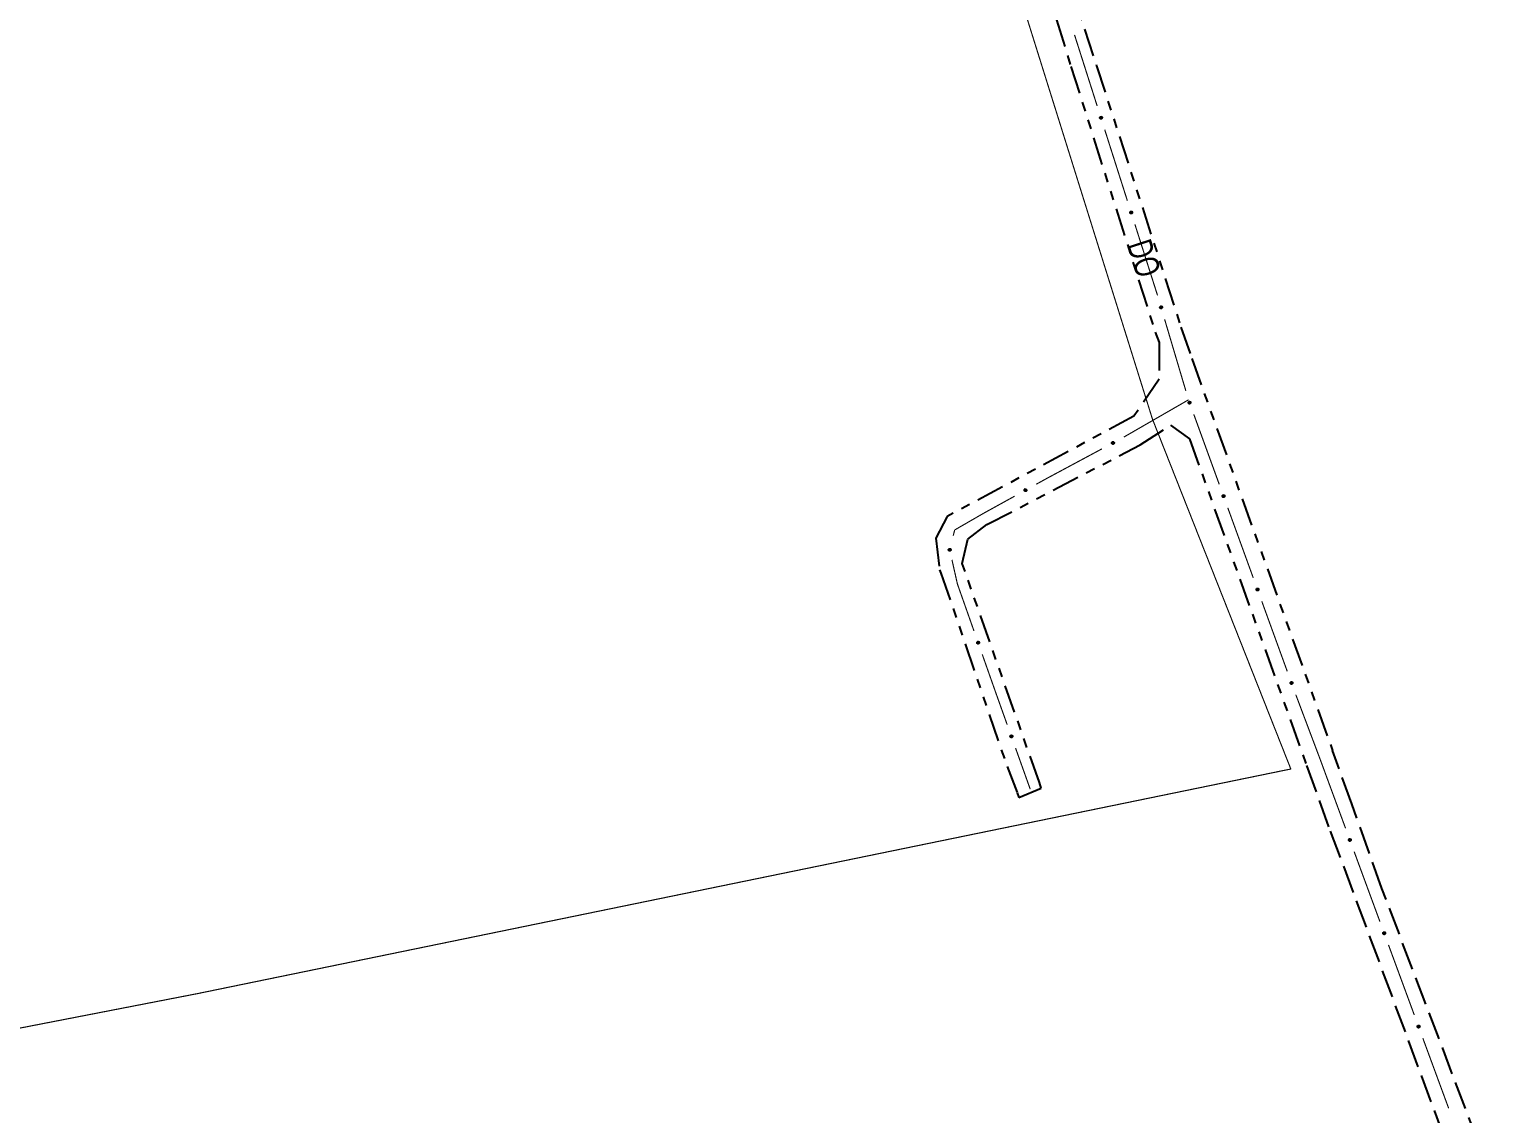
# Model space of a CAD drawing. Extents: x 212200 to 214553, y 4880545 to 4882659.
# Drawn here: x 213496.6 to 213731.6, y 4881755.7 to 4881930.2 of the extents above; entities that cross this region are included whole.
import ezdxf

# ---------------------------------------------------------------- set-up
doc = ezdxf.new("R2010")
doc.units = 0
doc.header["$LTSCALE"] = 1.5
doc.header["$MEASUREMENT"] = 0
doc.linetypes.add('TRACO_11', pattern=[8, 3, -1, 3, -1])
doc.linetypes.add('TRACO_25', pattern=[8, 3, -1, 1, -1, 1, -1])
for name, color, linetype in [('RU-QUADRA', 210, 'CONTINUOUS'), ('SV-EIXO-RUA-N-PAV', 6, 'CONTINUOUS'), ('SV-EIXO-RUA-PAV', 20, 'CONTINUOUS'), ('SV-RUA-NAO-PAV', 7, 'CONTINUOUS'), ('SV-RUA-PAVIM', 7, 'CONTINUOUS'), ('SV-TXT-RUA-N-PAV', 7, 'CONTINUOUS')]:
    doc.layers.add(name, color=color, linetype=linetype)
doc.styles.add('ARIAL', font='ARIAL.SHX')

msp = doc.modelspace()

# ---------------------------------------------------------------- linework, layer by layer
at = {"layer": 'RU-QUADRA', "linetype": 'Continuous', "const_width": 0.18, "flags": 128}
msp.add_lwpolyline([(213589.483479, 4882129.917046), (213611.222499, 4882076.068097), (213645.127392, 4881970.364606), (213677.320817, 4881867.484334), (213699.574662, 4881811.211047), (213523.77, 4881775.09), (213487.36, 4881768.02), (213476.5, 4881765.91), (213448.68, 4881760.51), (213438.9, 4881758.61), (213426.44, 4881757.34), (213420.13, 4881796.67), (213418.11, 4881834.36), (213405.88, 4881899.45), (213398.99, 4881925.25), (213398.44, 4881927.31), (213392.77, 4881966.88), (213383.49, 4882024.07), (213380.17, 4882042.2), (213377.26, 4882058.16), (213375.61, 4882067.16), (213369.86, 4882089.67), (213429.802243, 4882111.445881)], dxfattribs=at)
at = {"layer": 'SV-EIXO-RUA-N-PAV', "const_width": 0.18}
for points in [[(213664.77693, 4881929.321701), (213668.420173, 4881917.888119)], [(213669.634587, 4881914.076926), (213673.27783, 4881902.643344)], [(213674.492244, 4881898.832151), (213677.831883, 4881888.351368)], [(213677.831883, 4881888.351368), (213678.057945, 4881887.641919)], [(213678.057945, 4881887.641919), (213678.130633, 4881887.397076)], [(213679.269026, 4881883.562488), (213682.684205, 4881872.058726)], [(213683.115437, 4881870.606157), (213672.718277, 4881864.614573)], [(213683.96459, 4881868.270985), (213688.065507, 4881856.993464)], [(213669.194365, 4881862.722027), (213661.262755, 4881858.468844)], [(213661.262755, 4881858.468844), (213660.401086, 4881858.00679)], [(213660.401086, 4881858.00679), (213658.630436, 4881857.02988)], [(213655.128126, 4881855.09757), (213650.750237, 4881852.682184)], [(213650.108646, 4881852.328203), (213645.546242, 4881849.696046)], [(213650.750237, 4881852.682184), (213650.108646, 4881852.328203)], [(213689.432479, 4881853.23429), (213693.533396, 4881841.956769)], [(213645.494794, 4881849.666365), (213645.266664, 4881848.753844)], [(213645.546242, 4881849.696046), (213645.494794, 4881849.666365)], [(213645.059253, 4881844.864542), (213645.720036, 4881841.938219)], [(213645.720036, 4881841.938219), (213645.938434, 4881840.971028)], [(213645.938434, 4881840.971028), (213648.603809, 4881833.41913)], [(213694.900368, 4881838.197595), (213699.001285, 4881826.920074)], [(213649.93509, 4881829.647168), (213652.264831, 4881823.046236)], [(213700.375283, 4881823.163502), (213703.903321, 4881813.806529)], [(213652.264831, 4881823.046236), (213652.326845, 4881822.87053)], [(213652.326845, 4881822.87053), (213653.945858, 4881818.337294)], [(213655.291203, 4881814.570326), (213657.645558, 4881807.978133)], [(213703.903321, 4881813.806529), (213704.232684, 4881812.933001)], [(213657.645558, 4881807.978133), (213657.650521, 4881807.964237)]]:
    msp.add_lwpolyline(points, dxfattribs=at)
at = {"layer": 'SV-EIXO-RUA-N-PAV'}
for points in [[(213669.088642, 4881916.152842), (213669.132407, 4881916.131008), (213669.165556, 4881916.103294), (213669.18655, 4881916.072222), (213669.197943, 4881916.039926), (213669.205877, 4881916.005574), (213669.206235, 4881915.969174), (213669.197684, 4881915.928687), (213669.17609, 4881915.884631), (213669.145467, 4881915.85254), (213669.116105, 4881915.830327), (213669.083114, 4881915.816508), (213669.049613, 4881915.809359), (213669.011791, 4881915.810238), (213668.970845, 4881915.819305), (213668.927071, 4881915.84209), (213668.894759, 4881915.869483), (213668.875241, 4881915.900072), (213668.861559, 4881915.933327), (213668.853879, 4881915.968496), (213668.853734, 4881916.004228), (213668.862937, 4881916.045437), (213668.885999, 4881916.088344), (213668.912952, 4881916.120883), (213668.943258, 4881916.140826), (213668.976302, 4881916.153559), (213669.010661, 4881916.161936), (213669.047235, 4881916.163819), (213669.088642, 4881916.152842)], [(213673.946299, 4881900.908067), (213673.990064, 4881900.886233), (213674.023213, 4881900.858519), (213674.044207, 4881900.827447), (213674.0556, 4881900.795151), (213674.063534, 4881900.760798), (213674.063892, 4881900.724399), (213674.055341, 4881900.683912), (213674.033747, 4881900.639856), (213674.003125, 4881900.607764), (213673.973763, 4881900.585552), (213673.940771, 4881900.571733), (213673.90727, 4881900.564584), (213673.869448, 4881900.565463), (213673.828502, 4881900.57453), (213673.784728, 4881900.597315), (213673.752417, 4881900.624708), (213673.732899, 4881900.655296), (213673.719216, 4881900.688552), (213673.711536, 4881900.723721), (213673.711391, 4881900.759453), (213673.720594, 4881900.800662), (213673.743656, 4881900.843569), (213673.770609, 4881900.876108), (213673.800915, 4881900.896051), (213673.833959, 4881900.908784), (213673.868318, 4881900.917161), (213673.904892, 4881900.919044), (213673.946299, 4881900.908067)], [(213678.764466, 4881885.648849), (213678.807788, 4881885.62615), (213678.840379, 4881885.597782), (213678.860752, 4881885.566298), (213678.8715, 4881885.533783), (213678.87875, 4881885.499279), (213678.878384, 4881885.46288), (213678.869029, 4881885.42257), (213678.846564, 4881885.378953), (213678.815309, 4881885.347476), (213678.785511, 4881885.325852), (213678.752251, 4881885.312692), (213678.718615, 4881885.306211), (213678.680818, 4881885.307841), (213678.640061, 4881885.317721), (213678.596748, 4881885.341372), (213678.564988, 4881885.369402), (213678.546082, 4881885.400372), (213678.533063, 4881885.433893), (213678.526084, 4881885.469208), (213678.52665, 4881885.504936), (213678.53667, 4881885.545954), (213678.560581, 4881885.588394), (213678.588176, 4881885.62039), (213678.618872, 4881885.639726), (213678.652163, 4881885.6518), (213678.686681, 4881885.659492), (213678.723286, 4881885.660647), (213678.764466, 4881885.648849)], [(213683.335455, 4881870.323221), (213683.380064, 4881870.303168), (213683.414302, 4881870.276812), (213683.436532, 4881870.246611), (213683.449216, 4881870.2148), (213683.458528, 4881870.180795), (213683.460352, 4881870.14444), (213683.453439, 4881870.103641), (213683.433637, 4881870.058751), (213683.404333, 4881870.025452), (213683.375889, 4881870.002074), (213683.343481, 4881869.986937), (213683.310295, 4881869.978445), (213683.272469, 4881869.977799), (213683.231191, 4881869.985209), (213683.186535, 4881870.006212), (213683.153146, 4881870.032281), (213683.132411, 4881870.062058), (213683.1174, 4881870.094736), (213683.10831, 4881870.129566), (213683.106725, 4881870.165264), (213683.11426, 4881870.20681), (213683.135575, 4881870.250612), (213683.161195, 4881870.28421), (213683.190673, 4881870.305357), (213683.223177, 4881870.319411), (213683.25717, 4881870.329165), (213683.29364, 4881870.332521), (213683.335455, 4881870.323221)], [(213671.13559, 4881863.638065), (213671.12212, 4881863.591048), (213671.100929, 4881863.553394), (213671.074216, 4881863.527075), (213671.044545, 4881863.509974), (213671.01222, 4881863.495897), (213670.976499, 4881863.488894), (213670.935131, 4881863.489905), (213670.887872, 4881863.503086), (213670.850725, 4881863.527329), (213670.823521, 4881863.552139), (213670.803908, 4881863.58205), (213670.790759, 4881863.613681), (213670.784712, 4881863.651027), (213670.786145, 4881863.69294), (213670.800549, 4881863.74014), (213670.821578, 4881863.776913), (213670.848085, 4881863.801691), (213670.878281, 4881863.821219), (213670.911454, 4881863.835195), (213670.946559, 4881863.841867), (213670.988756, 4881863.840348), (213671.035154, 4881863.825513), (213671.07207, 4881863.804959), (213671.097214, 4881863.778807), (213671.11577, 4881863.748646), (213671.130283, 4881863.716396), (213671.138817, 4881863.680781), (213671.13559, 4881863.638065)], [(213657.058262, 4881856.03675), (213657.045355, 4881855.989575), (213657.024615, 4881855.95167), (213656.998218, 4881855.925034), (213656.968755, 4881855.907579), (213656.9366, 4881855.893117), (213656.900965, 4881855.885688), (213656.859588, 4881855.886204), (213656.812174, 4881855.898819), (213656.774741, 4881855.922617), (213656.747242, 4881855.947099), (213656.727272, 4881855.976774), (213656.713746, 4881856.008246), (213656.707254, 4881856.045517), (213656.708186, 4881856.087443), (213656.722025, 4881856.134813), (213656.742612, 4881856.171834), (213656.768821, 4881856.196927), (213656.798781, 4881856.216815), (213656.831785, 4881856.231186), (213656.866807, 4881856.238277), (213656.90902, 4881856.237263), (213656.955592, 4881856.222984), (213656.992751, 4881856.202872), (213657.018205, 4881856.177023), (213657.037121, 4881856.147085), (213657.052019, 4881856.115012), (213657.060978, 4881856.079501), (213657.058262, 4881856.03675)], [(213688.803344, 4881855.286526), (213688.847953, 4881855.266473), (213688.882191, 4881855.240117), (213688.904421, 4881855.209916), (213688.917105, 4881855.178106), (213688.926417, 4881855.1441), (213688.928241, 4881855.107745), (213688.921328, 4881855.066946), (213688.901526, 4881855.022056), (213688.872222, 4881854.988757), (213688.843778, 4881854.965379), (213688.81137, 4881854.950242), (213688.778184, 4881854.94175), (213688.740358, 4881854.941104), (213688.69908, 4881854.948514), (213688.654424, 4881854.969518), (213688.621035, 4881854.995587), (213688.6003, 4881855.025363), (213688.585289, 4881855.058041), (213688.576199, 4881855.092871), (213688.574614, 4881855.128569), (213688.582149, 4881855.170116), (213688.603464, 4881855.213917), (213688.629084, 4881855.247515), (213688.658562, 4881855.268662), (213688.691066, 4881855.282716), (213688.725059, 4881855.292471), (213688.761529, 4881855.295826), (213688.803344, 4881855.286526)], [(213644.771973, 4881846.636558), (213644.81369, 4881846.611029), (213644.844324, 4881846.580559), (213644.862559, 4881846.54779), (213644.871123, 4881846.514632), (213644.876063, 4881846.479723), (213644.873279, 4881846.443429), (213644.861266, 4881846.40383), (213644.835952, 4881846.361802), (213644.802675, 4881846.332472), (213644.771506, 4881846.312876), (213644.737444, 4881846.301955), (213644.703452, 4881846.297724), (213644.665846, 4881846.301862), (213644.625836, 4881846.314428), (213644.584191, 4881846.340906), (213644.554364, 4881846.370985), (213644.537558, 4881846.403143), (213644.526796, 4881846.437455), (213644.522179, 4881846.473155), (213644.525117, 4881846.508767), (213644.537842, 4881846.549028), (213644.56452, 4881846.589785), (213644.59418, 4881846.619877), (213644.626094, 4881846.63713), (213644.660113, 4881846.646965), (213644.695066, 4881846.652346), (213644.731667, 4881846.651066), (213644.771973, 4881846.636558)], [(213694.271233, 4881840.249831), (213694.315842, 4881840.229779), (213694.35008, 4881840.203423), (213694.37231, 4881840.173221), (213694.384994, 4881840.141411), (213694.394306, 4881840.107406), (213694.39613, 4881840.07105), (213694.389217, 4881840.030251), (213694.369415, 4881839.985361), (213694.340111, 4881839.952062), (213694.311667, 4881839.928684), (213694.279259, 4881839.913548), (213694.246073, 4881839.905055), (213694.208247, 4881839.904409), (213694.166969, 4881839.911819), (213694.122313, 4881839.932823), (213694.088924, 4881839.958892), (213694.068189, 4881839.988669), (213694.053178, 4881840.021346), (213694.044088, 4881840.056177), (213694.042503, 4881840.091874), (213694.050038, 4881840.133421), (213694.071353, 4881840.177222), (213694.096973, 4881840.21082), (213694.126451, 4881840.231968), (213694.158955, 4881840.246022), (213694.192948, 4881840.255776), (213694.229418, 4881840.259131), (213694.271233, 4881840.249831)], [(213649.325435, 4881831.705275), (213649.369851, 4881831.684801), (213649.403838, 4881831.658121), (213649.425781, 4881831.627711), (213649.438163, 4881831.595781), (213649.447152, 4881831.56169), (213649.448631, 4881831.525318), (213649.441332, 4881831.484587), (213649.421106, 4881831.439887), (213649.391487, 4881831.406867), (213649.362823, 4881831.383759), (213649.330273, 4881831.368931), (213649.297008, 4881831.360753), (213649.259177, 4881831.360466), (213649.217972, 4881831.368267), (213649.173516, 4881831.389693), (213649.140376, 4881831.416077), (213649.119924, 4881831.446049), (213649.105224, 4881831.478867), (213649.096464, 4881831.513782), (213649.095218, 4881831.549493), (213649.103146, 4881831.590967), (213649.124875, 4881831.634564), (213649.150813, 4881831.667918), (213649.18049, 4881831.688785), (213649.213126, 4881831.70253), (213649.24721, 4881831.711962), (213649.283709, 4881831.714971), (213649.325435, 4881831.705275)], [(213699.739122, 4881825.213136), (213699.783731, 4881825.193084), (213699.817969, 4881825.166728), (213699.840199, 4881825.136526), (213699.852883, 4881825.104716), (213699.862195, 4881825.070711), (213699.864019, 4881825.034355), (213699.857106, 4881824.993556), (213699.837304, 4881824.948667), (213699.808, 4881824.915367), (213699.779556, 4881824.891989), (213699.747148, 4881824.876853), (213699.713962, 4881824.86836), (213699.676136, 4881824.867715), (213699.634858, 4881824.875124), (213699.590202, 4881824.896128), (213699.556813, 4881824.922197), (213699.536078, 4881824.951974), (213699.521067, 4881824.984651), (213699.511977, 4881825.019482), (213699.510392, 4881825.055179), (213699.517927, 4881825.096726), (213699.539242, 4881825.140527), (213699.564862, 4881825.174126), (213699.59434, 4881825.195273), (213699.626844, 4881825.209327), (213699.660837, 4881825.219081), (213699.697307, 4881825.222436), (213699.739122, 4881825.213136)], [(213654.673873, 4881816.626144), (213654.718365, 4881816.605835), (213654.752452, 4881816.579283), (213654.774507, 4881816.548954), (213654.787009, 4881816.517072), (213654.796125, 4881816.483013), (213654.79774, 4881816.446648), (213654.790592, 4881816.405889), (213654.770533, 4881816.361114), (213654.741038, 4881816.327984), (213654.712461, 4881816.30477), (213654.679966, 4881816.28982), (213654.646732, 4881816.281518), (213654.608902, 4881816.28109), (213654.567668, 4881816.288737), (213654.523133, 4881816.309997), (213654.489894, 4881816.336257), (213654.469331, 4881816.366153), (213654.454508, 4881816.398916), (213654.445618, 4881816.433798), (213654.444238, 4881816.469504), (213654.452012, 4881816.511007), (213654.473578, 4881816.554685), (213654.499392, 4881816.588135), (213654.52899, 4881816.609113), (213654.561575, 4881816.62298), (213654.595623, 4881816.632538), (213654.632111, 4881816.635684), (213654.673873, 4881816.626144)]]:
    msp.add_lwpolyline(points, close=True, dxfattribs=at)
for points in [[(213668.853734, 4881916.004228), (213668.927071, 4881915.84209)], [(213668.853879, 4881915.968496), (213668.894759, 4881915.869483)], [(213668.85573, 4881915.98242), (213668.908501, 4881915.861751)], [(213668.862274, 4881916.020308), (213668.946161, 4881915.837948)], [(213668.862937, 4881916.045437), (213668.970845, 4881915.819305)], [(213668.877091, 4881916.063697), (213668.989906, 4881915.817517)], [(213668.885999, 4881916.088344), (213669.011791, 4881915.810238)], [(213668.89918, 4881916.102242), (213669.028266, 4881915.813987)], [(213668.912952, 4881916.120883), (213669.049613, 4881915.809359)], [(213668.928426, 4881916.127314), (213669.064969, 4881915.815657)], [(213668.943258, 4881916.140826), (213669.083114, 4881915.816508)], [(213668.960158, 4881916.144586), (213669.096586, 4881915.824299)], [(213668.976302, 4881916.153559), (213669.116105, 4881915.830327)], [(213668.995675, 4881916.154471), (213669.130975, 4881915.846714)], [(213669.010661, 4881916.161936), (213669.145467, 4881915.85254)], [(213669.030249, 4881916.158327), (213669.159807, 4881915.873087)], [(213669.047235, 4881916.163819), (213669.17609, 4881915.884631)], [(213669.066481, 4881916.156983), (213669.184024, 4881915.909446)], [(213669.088642, 4881916.152842), (213669.197684, 4881915.928687)], [(213669.111998, 4881916.13998), (213669.199313, 4881915.955849)], [(213669.132407, 4881916.131008), (213669.206235, 4881915.969174)], [(213669.151372, 4881916.115291), (213669.202429, 4881915.995509)], [(213669.165556, 4881916.103294), (213669.205877, 4881916.005574)], [(213673.711391, 4881900.759453), (213673.784728, 4881900.597315)], [(213673.711536, 4881900.723721), (213673.752417, 4881900.624708)], [(213673.713387, 4881900.737645), (213673.766158, 4881900.616976)], [(213673.719932, 4881900.775533), (213673.803818, 4881900.593173)], [(213673.720594, 4881900.800662), (213673.828502, 4881900.57453)], [(213673.734749, 4881900.818922), (213673.847563, 4881900.572742)], [(213673.743656, 4881900.843569), (213673.869448, 4881900.565463)], [(213673.756837, 4881900.857467), (213673.885923, 4881900.569211)], [(213673.770609, 4881900.876108), (213673.90727, 4881900.564584)], [(213673.786083, 4881900.882539), (213673.922626, 4881900.570882)], [(213673.800915, 4881900.896051), (213673.940771, 4881900.571733)], [(213673.817815, 4881900.899811), (213673.954243, 4881900.579524)], [(213673.833959, 4881900.908784), (213673.973763, 4881900.585552)], [(213673.853332, 4881900.909696), (213673.988632, 4881900.601939)], [(213673.868318, 4881900.917161), (213674.003125, 4881900.607764)], [(213673.887906, 4881900.913552), (213674.017464, 4881900.628312)], [(213673.904892, 4881900.919044), (213674.033747, 4881900.639856)], [(213673.924138, 4881900.912208), (213674.041681, 4881900.664671)], [(213673.946299, 4881900.908067), (213674.055341, 4881900.683912)], [(213673.969655, 4881900.895205), (213674.05697, 4881900.711074)], [(213673.990064, 4881900.886233), (213674.063892, 4881900.724399)], [(213674.009029, 4881900.870516), (213674.060086, 4881900.750734)], [(213674.023213, 4881900.858519), (213674.063534, 4881900.760798)], [(213678.526084, 4881885.469208), (213678.564988, 4881885.369402)], [(213678.52665, 4881885.504936), (213678.596748, 4881885.341372)], [(213678.528211, 4881885.483092), (213678.578573, 4881885.361398)], [(213678.535508, 4881885.520843), (213678.615752, 4881885.336851)], [(213678.53667, 4881885.545954), (213678.640061, 4881885.317721)], [(213678.551185, 4881885.563928), (213678.659082, 4881885.315554)], [(213678.560581, 4881885.588394), (213678.680818, 4881885.307841)], [(213678.574036, 4881885.602027), (213678.697364, 4881885.311262)], [(213678.588176, 4881885.62039), (213678.718615, 4881885.306211)], [(213678.603774, 4881885.626512), (213678.734093, 4881885.312202)], [(213678.618872, 4881885.639726), (213678.752251, 4881885.312692)], [(213678.635843, 4881885.64315), (213678.765876, 4881885.320214)], [(213678.652163, 4881885.6518), (213678.785511, 4881885.325852)], [(213678.67155, 4881885.652327), (213678.800704, 4881885.34194)], [(213678.686681, 4881885.659492), (213678.815309, 4881885.347476)], [(213678.706194, 4881885.655495), (213678.830054, 4881885.367734)], [(213678.723286, 4881885.660647), (213678.846564, 4881885.378953)], [(213678.742392, 4881885.653431), (213678.85499, 4881885.403605)], [(213678.764466, 4881885.648849), (213678.869029, 4881885.42257)], [(213678.787562, 4881885.635526), (213678.871198, 4881885.449695)], [(213678.807788, 4881885.62615), (213678.878384, 4881885.46288)], [(213678.826437, 4881885.610059), (213678.875102, 4881885.489285)], [(213678.840379, 4881885.597782), (213678.87875, 4881885.499279)], [(213683.106725, 4881870.165264), (213683.186535, 4881870.006212)], [(213683.11426, 4881870.20681), (213683.231191, 4881869.985209)], [(213683.114611, 4881870.181675), (213683.205775, 4881870.002843)], [(213683.127668, 4881870.225625), (213683.250309, 4881869.98419)], [(213683.135575, 4881870.250612), (213683.272469, 4881869.977799)], [(213683.148185, 4881870.265029), (213683.28878, 4881869.982208)], [(213683.161195, 4881870.28421), (213683.310295, 4881869.978445)], [(213683.176398, 4881870.291259), (213683.325386, 4881869.985356)], [(213683.190673, 4881870.305357), (213683.343481, 4881869.986937)], [(213683.207408, 4881870.309795), (213683.356629, 4881869.995265)], [(213683.223177, 4881870.319411), (213683.375889, 4881870.002074)], [(213683.242498, 4881870.321103), (213683.390087, 4881870.019047)], [(213683.25717, 4881870.329165), (213683.404333, 4881870.025452)], [(213683.276889, 4881870.326349), (213683.417833, 4881870.04656)], [(213683.29364, 4881870.332521), (213683.433637, 4881870.058751)], [(213683.313145, 4881870.326466), (213683.440566, 4881870.083865)], [(213683.335455, 4881870.323221), (213683.453439, 4881870.103641)], [(213683.35931, 4881870.311311), (213683.453972, 4881870.130846)], [(213683.380064, 4881870.303168), (213683.460352, 4881870.14444)], [(213683.399646, 4881870.288228), (213683.455488, 4881870.1706)], [(213683.414302, 4881870.276812), (213683.458528, 4881870.180795)], [(213683.10831, 4881870.129566), (213683.153146, 4881870.032281)], [(213683.109598, 4881870.143554), (213683.167188, 4881870.025109)], [(213671.035154, 4881863.825513), (213670.784712, 4881863.651027)], [(213670.988756, 4881863.840348), (213670.786145, 4881863.69294)], [(213671.009294, 4881863.829768), (213670.78787, 4881863.673873)], [(213671.07207, 4881863.804959), (213670.790759, 4881863.613681)], [(213671.051226, 4881863.815093), (213670.791408, 4881863.635514)], [(213671.08122, 4881863.790921), (213670.799756, 4881863.599734)], [(213670.963929, 4881863.836408), (213670.799965, 4881863.720616)], [(213670.946559, 4881863.841867), (213670.800549, 4881863.74014)], [(213671.097214, 4881863.778807), (213670.803908, 4881863.58205)], [(213671.103998, 4881863.762879), (213670.814029, 4881863.570228)], [(213670.925482, 4881863.83592), (213670.816487, 4881863.76199)], [(213670.911454, 4881863.835195), (213670.821578, 4881863.776913)], [(213671.11577, 4881863.748646), (213670.823521, 4881863.552139)], [(213671.120206, 4881863.729765), (213670.84235, 4881863.540513)], [(213671.130283, 4881863.716396), (213670.850725, 4881863.527329)], [(213671.130315, 4881863.696478), (213670.873546, 4881863.516985)], [(213671.138817, 4881863.680781), (213670.887872, 4881863.503086)], [(213671.135613, 4881863.660611), (213670.913718, 4881863.499819)], [(213671.13559, 4881863.638065), (213670.935131, 4881863.489905)], [(213671.127213, 4881863.612753), (213670.962133, 4881863.493266)], [(213671.12212, 4881863.591048), (213670.976499, 4881863.488894)], [(213671.110133, 4881863.569531), (213671.001695, 4881863.497449)], [(213671.100929, 4881863.553394), (213671.01222, 4881863.495897)], [(213656.955592, 4881856.222984), (213656.707254, 4881856.045517)], [(213656.90902, 4881856.237263), (213656.708186, 4881856.087443)], [(213656.929683, 4881856.226929), (213656.710138, 4881856.068399)], [(213656.992751, 4881856.202872), (213656.713746, 4881856.008246)], [(213656.971787, 4881856.212757), (213656.714134, 4881856.030084)], [(213656.884241, 4881856.233026), (213656.721673, 4881856.115282)], [(213656.866807, 4881856.238277), (213656.722025, 4881856.134813)], [(213657.002068, 4881856.188944), (213656.722909, 4881855.994407)], [(213657.018205, 4881856.177023), (213656.727272, 4881855.976774)], [(213657.02518, 4881856.161177), (213656.737535, 4881855.965074)], [(213656.845803, 4881856.232079), (213656.737699, 4881856.156851)], [(213656.831785, 4881856.231186), (213656.742612, 4881856.171834)], [(213657.037121, 4881856.147085), (213656.747242, 4881855.947099)], [(213657.041783, 4881856.12826), (213656.766209, 4881855.9357)], [(213657.052019, 4881856.115012), (213656.774741, 4881855.922617)], [(213657.052288, 4881856.095095), (213656.797684, 4881855.912546)], [(213657.060978, 4881856.079501), (213656.812174, 4881855.898819)], [(213657.058015, 4881856.059294), (213656.838058, 4881855.895861)], [(213657.058262, 4881856.03675), (213656.859588, 4881855.886204)], [(213657.050187, 4881856.011339), (213656.886548, 4881855.889887)], [(213657.045355, 4881855.989575), (213656.900965, 4881855.885688)], [(213657.033626, 4881855.967917), (213656.926057, 4881855.894543)], [(213657.024615, 4881855.95167), (213656.9366, 4881855.893117)], [(213688.574614, 4881855.128569), (213688.654424, 4881854.969518)], [(213688.576199, 4881855.092871), (213688.621035, 4881854.995587)], [(213688.577487, 4881855.106859), (213688.635077, 4881854.988414)], [(213688.582149, 4881855.170116), (213688.69908, 4881854.948514)], [(213688.5825, 4881855.14498), (213688.673664, 4881854.966148)], [(213688.595557, 4881855.18893), (213688.718198, 4881854.947495)], [(213688.603464, 4881855.213917), (213688.740358, 4881854.941104)], [(213688.616074, 4881855.228334), (213688.756669, 4881854.945513)], [(213688.629084, 4881855.247515), (213688.778184, 4881854.94175)], [(213688.644287, 4881855.254564), (213688.793275, 4881854.948661)], [(213688.658562, 4881855.268662), (213688.81137, 4881854.950242)], [(213688.675297, 4881855.2731), (213688.824518, 4881854.95857)], [(213688.691066, 4881855.282716), (213688.843778, 4881854.965379)], [(213688.710387, 4881855.284409), (213688.857976, 4881854.982352)], [(213688.725059, 4881855.292471), (213688.872222, 4881854.988757)], [(213688.744778, 4881855.289655), (213688.885722, 4881855.009865)], [(213688.761529, 4881855.295826), (213688.901526, 4881855.022056)], [(213688.781034, 4881855.289771), (213688.908455, 4881855.04717)], [(213688.803344, 4881855.286526), (213688.921328, 4881855.066946)], [(213688.827199, 4881855.274616), (213688.921861, 4881855.094152)], [(213688.847953, 4881855.266473), (213688.928241, 4881855.107745)], [(213688.867535, 4881855.251533), (213688.923377, 4881855.133905)], [(213688.882191, 4881855.240117), (213688.926417, 4881855.1441)], [(213644.522179, 4881846.473155), (213644.554364, 4881846.370985)], [(213644.525117, 4881846.508767), (213644.584191, 4881846.340906)], [(213644.525224, 4881846.486867), (213644.567387, 4881846.362096)], [(213644.535013, 4881846.52405), (213644.602852, 4881846.335132)], [(213644.537842, 4881846.549028), (213644.625836, 4881846.314428)], [(213644.553519, 4881846.565998), (213644.644672, 4881846.311002)], [(213644.56452, 4881846.589785), (213644.665846, 4881846.301862)], [(213644.578851, 4881846.602494), (213644.682584, 4881846.304175)], [(213644.59418, 4881846.619877), (213644.703452, 4881846.297724)], [(213644.610151, 4881846.624949), (213644.719294, 4881846.302673)], [(213644.626094, 4881846.63713), (213644.737444, 4881846.301955)], [(213644.643255, 4881846.639418), (213644.751539, 4881846.308555)], [(213644.660113, 4881846.646965), (213644.771506, 4881846.312876)], [(213644.679493, 4881846.646202), (213644.787734, 4881846.327919)], [(213644.695066, 4881846.652346), (213644.802675, 4881846.332472)], [(213644.714271, 4881846.647061), (213644.818733, 4881846.351705)], [(213644.731667, 4881846.651066), (213644.835952, 4881846.361802)], [(213644.750251, 4881846.642596), (213644.845998, 4881846.385839)], [(213644.771973, 4881846.636558), (213644.861266, 4881846.40383)], [(213644.794131, 4881846.621729), (213644.865233, 4881846.43075)], [(213644.81369, 4881846.611029), (213644.873279, 4881846.443429)], [(213644.831228, 4881846.593735), (213644.871759, 4881846.469994)], [(213644.844324, 4881846.580559), (213644.876063, 4881846.479723)], [(213694.042503, 4881840.091874), (213694.122313, 4881839.932823)], [(213694.044088, 4881840.056177), (213694.088924, 4881839.958892)], [(213694.045376, 4881840.070164), (213694.102966, 4881839.95172)], [(213694.050038, 4881840.133421), (213694.166969, 4881839.911819)], [(213694.050389, 4881840.108285), (213694.141553, 4881839.929453)], [(213694.063446, 4881840.152236), (213694.186087, 4881839.9108)], [(213694.071353, 4881840.177222), (213694.208247, 4881839.904409)], [(213694.083963, 4881840.191639), (213694.224558, 4881839.908819)], [(213694.096973, 4881840.21082), (213694.246073, 4881839.905055)], [(213694.112176, 4881840.21787), (213694.261164, 4881839.911966)], [(213694.126451, 4881840.231968), (213694.279259, 4881839.913548)], [(213694.143186, 4881840.236406), (213694.292407, 4881839.921875)], [(213694.158955, 4881840.246022), (213694.311667, 4881839.928684)], [(213694.178276, 4881840.247714), (213694.325865, 4881839.945658)], [(213694.192948, 4881840.255776), (213694.340111, 4881839.952062)], [(213694.212667, 4881840.25296), (213694.353611, 4881839.97317)], [(213694.229418, 4881840.259131), (213694.369415, 4881839.985361)], [(213694.248923, 4881840.253076), (213694.376344, 4881840.010475)], [(213694.271233, 4881840.249831), (213694.389217, 4881840.030251)], [(213694.295088, 4881840.237921), (213694.38975, 4881840.057457)], [(213694.315842, 4881840.229779), (213694.39613, 4881840.07105)], [(213694.335424, 4881840.214839), (213694.391266, 4881840.09721)], [(213694.35008, 4881840.203423), (213694.394306, 4881840.107406)], [(213649.095218, 4881831.549493), (213649.173516, 4881831.389693)], [(213649.096464, 4881831.513782), (213649.140376, 4881831.416077)], [(213649.097884, 4881831.527757), (213649.154349, 4881831.408772)], [(213649.103146, 4881831.590967), (213649.217972, 4881831.368267)], [(213649.103258, 4881831.565829), (213649.192724, 4881831.386141)], [(213649.116731, 4881831.609654), (213649.237079, 4881831.367067)], [(213649.124875, 4881831.634564), (213649.259177, 4881831.360466)], [(213649.137622, 4881831.648861), (213649.275529, 4881831.36472)], [(213649.150813, 4881831.667918), (213649.297008, 4881831.360753)], [(213649.166081, 4881831.674823), (213649.312163, 4881831.367521)], [(213649.18049, 4881831.688785), (213649.330273, 4881831.368931)], [(213649.197266, 4881831.693064), (213649.343499, 4881831.377134)], [(213649.213126, 4881831.70253), (213649.362823, 4881831.383759)], [(213649.232461, 4881831.704039), (213649.377181, 4881831.400597)], [(213649.24721, 4881831.711962), (213649.391487, 4881831.406867)], [(213649.2669, 4881831.708959), (213649.405186, 4881831.427846)], [(213649.283709, 4881831.714971), (213649.421106, 4881831.439887)], [(213649.303156, 4881831.708732), (213649.428272, 4881831.464934)], [(213649.325435, 4881831.705275), (213649.441332, 4881831.484587)], [(213649.349176, 4881831.69314), (213649.442123, 4881831.511786)], [(213649.369851, 4881831.684801), (213649.448631, 4881831.525318)], [(213649.389291, 4881831.669676), (213649.444015, 4881831.551524)], [(213649.403838, 4881831.658121), (213649.447152, 4881831.56169)], [(213699.510392, 4881825.055179), (213699.590202, 4881824.896128)], [(213699.511977, 4881825.019482), (213699.556813, 4881824.922197)], [(213699.513265, 4881825.033469), (213699.570855, 4881824.915025)], [(213699.517927, 4881825.096726), (213699.634858, 4881824.875124)], [(213699.518278, 4881825.071591), (213699.609442, 4881824.892758)], [(213699.531335, 4881825.115541), (213699.653976, 4881824.874106)], [(213699.539242, 4881825.140527), (213699.676136, 4881824.867715)], [(213699.551852, 4881825.154945), (213699.692447, 4881824.872124)], [(213699.564862, 4881825.174126), (213699.713962, 4881824.86836)], [(213699.580065, 4881825.181175), (213699.729053, 4881824.875271)], [(213699.59434, 4881825.195273), (213699.747148, 4881824.876853)], [(213699.611075, 4881825.199711), (213699.760296, 4881824.885181)], [(213699.626844, 4881825.209327), (213699.779556, 4881824.891989)], [(213699.646165, 4881825.211019), (213699.793754, 4881824.908963)], [(213699.660837, 4881825.219081), (213699.808, 4881824.915367)], [(213699.680556, 4881825.216265), (213699.8215, 4881824.936475)], [(213699.697307, 4881825.222436), (213699.837304, 4881824.948667)], [(213699.716812, 4881825.216382), (213699.844233, 4881824.973781)], [(213699.739122, 4881825.213136), (213699.857106, 4881824.993556)], [(213699.762977, 4881825.201226), (213699.857639, 4881825.020762)], [(213699.783731, 4881825.193084), (213699.864019, 4881825.034355)], [(213699.803313, 4881825.178144), (213699.859155, 4881825.060515)], [(213699.817969, 4881825.166728), (213699.862195, 4881825.070711)], [(213654.444238, 4881816.469504), (213654.523133, 4881816.309997)], [(213654.445618, 4881816.433798), (213654.489894, 4881816.336257)], [(213654.446986, 4881816.447778), (213654.503895, 4881816.329004)], [(213654.452012, 4881816.511007), (213654.567668, 4881816.288737)], [(213654.452218, 4881816.48587), (213654.542354, 4881816.306516)], [(213654.465528, 4881816.529744), (213654.586779, 4881816.287608)], [(213654.473578, 4881816.554685), (213654.608902, 4881816.28109)], [(213654.486272, 4881816.569029), (213654.625238, 4881816.285405)], [(213654.499392, 4881816.588135), (213654.646732, 4881816.281518)], [(213654.514634, 4881816.595097), (213654.661861, 4881816.288342)], [(213654.52899, 4881816.609113), (213654.679966, 4881816.28982)], [(213654.54575, 4881816.613455), (213654.693161, 4881816.298072)], [(213654.561575, 4881816.62298), (213654.712461, 4881816.30477)], [(213654.580905, 4881816.624561), (213654.726755, 4881816.321661)], [(213654.595623, 4881816.632538), (213654.741038, 4881816.327984)], [(213654.615325, 4881816.629609), (213654.754659, 4881816.349014)], [(213654.632111, 4881816.635684), (213654.770533, 4881816.361114)], [(213654.651581, 4881816.629517), (213654.777606, 4881816.386188)], [(213654.673873, 4881816.626144), (213654.790592, 4881816.405889)], [(213654.697659, 4881816.614097), (213654.791282, 4881816.433092)], [(213654.718365, 4881816.605835), (213654.79774, 4881816.446648)], [(213654.737862, 4881816.590783), (213654.793026, 4881816.472836)], [(213654.752452, 4881816.579283), (213654.796125, 4881816.483013)]]:
    msp.add_lwpolyline(points, dxfattribs=at)
at = {"layer": 'SV-EIXO-RUA-PAV', "const_width": 0.18}
for points in [[(213704.232684, 4881812.933001), (213708.378857, 4881801.67204)], [(213709.760914, 4881797.918386), (213713.907087, 4881786.657424)], [(213715.289144, 4881782.903771), (213719.435316, 4881771.642809)], [(213720.817374, 4881767.889155), (213724.963546, 4881756.628194)]]:
    msp.add_lwpolyline(points, dxfattribs=at)
at = {"layer": 'SV-EIXO-RUA-PAV'}
for points in [[(213709.123543, 4881799.968079), (213709.168232, 4881799.948206), (213709.202576, 4881799.921987), (213709.224926, 4881799.891875), (213709.237739, 4881799.860116), (213709.247187, 4881799.826149), (213709.249157, 4881799.789801), (213709.242407, 4881799.748974), (213709.222786, 4881799.704006), (213709.193616, 4881799.670589), (213709.165266, 4881799.647097), (213709.132919, 4881799.63183), (213709.099768, 4881799.623205), (213709.061944, 4881799.622407), (213709.020637, 4881799.629651), (213708.975897, 4881799.650475), (213708.942403, 4881799.67641), (213708.921549, 4881799.706103), (213708.906407, 4881799.73872), (213708.897177, 4881799.773514), (213708.895449, 4881799.809205), (213708.902817, 4881799.850781), (213708.923956, 4881799.894668), (213708.949441, 4881799.928369), (213708.978834, 4881799.949634), (213709.011281, 4881799.963819), (213709.045235, 4881799.973709), (213709.08169, 4881799.977211), (213709.123543, 4881799.968079)], [(213714.651773, 4881784.953464), (213714.696461, 4881784.93359), (213714.730805, 4881784.907372), (213714.753156, 4881784.87726), (213714.765968, 4881784.845501), (213714.775416, 4881784.811533), (213714.777386, 4881784.775185), (213714.770637, 4881784.734359), (213714.751016, 4881784.68939), (213714.721845, 4881784.655973), (213714.693496, 4881784.632482), (213714.661149, 4881784.617215), (213714.627997, 4881784.608589), (213714.590174, 4881784.607792), (213714.548867, 4881784.615036), (213714.504126, 4881784.63586), (213714.470633, 4881784.661794), (213714.449779, 4881784.691488), (213714.434637, 4881784.724105), (213714.425407, 4881784.758898), (213714.423679, 4881784.794589), (213714.431047, 4881784.836166), (213714.452186, 4881784.880052), (213714.477671, 4881784.913753), (213714.507064, 4881784.935019), (213714.539511, 4881784.949203), (213714.573465, 4881784.959094), (213714.60992, 4881784.962595), (213714.651773, 4881784.953464)], [(213720.180002, 4881769.938848), (213720.224691, 4881769.918975), (213720.259035, 4881769.892757), (213720.281386, 4881769.862645), (213720.294198, 4881769.830885), (213720.303646, 4881769.796918), (213720.305616, 4881769.76057), (213720.298867, 4881769.719744), (213720.279246, 4881769.674775), (213720.250075, 4881769.641358), (213720.221726, 4881769.617866), (213720.189379, 4881769.602599), (213720.156227, 4881769.593974), (213720.118403, 4881769.593176), (213720.077097, 4881769.60042), (213720.032356, 4881769.621244), (213719.998863, 4881769.647179), (213719.978009, 4881769.676872), (213719.962867, 4881769.709489), (213719.953637, 4881769.744283), (213719.951908, 4881769.779974), (213719.959277, 4881769.82155), (213719.980415, 4881769.865437), (213720.005901, 4881769.899138), (213720.035293, 4881769.920403), (213720.067741, 4881769.934588), (213720.101694, 4881769.944478), (213720.13815, 4881769.94798), (213720.180002, 4881769.938848)]]:
    msp.add_lwpolyline(points, close=True, dxfattribs=at)
for points in [[(213708.895449, 4881799.809205), (213708.975897, 4881799.650475)], [(213708.897177, 4881799.773514), (213708.942403, 4881799.67641)], [(213708.898409, 4881799.787506), (213708.956474, 4881799.669294)], [(213708.902817, 4881799.850781), (213709.020637, 4881799.629651)], [(213708.903268, 4881799.825647), (213708.995151, 4881799.647183)], [(213708.916149, 4881799.86965), (213709.039758, 4881799.628709)], [(213708.923956, 4881799.894668), (213709.061944, 4881799.622407)], [(213708.936508, 4881799.909135), (213709.078237, 4881799.626882)], [(213708.949441, 4881799.928369), (213709.099768, 4881799.623205)], [(213708.964615, 4881799.935479), (213709.11483, 4881799.630176)], [(213708.978834, 4881799.949634), (213709.132919, 4881799.63183)], [(213708.99555, 4881799.954139), (213709.146033, 4881799.640211)], [(213709.011281, 4881799.963819), (213709.165266, 4881799.647097)], [(213709.030595, 4881799.965588), (213709.179396, 4881799.664127)], [(213709.045235, 4881799.973709), (213709.193616, 4881799.670589)], [(213709.064964, 4881799.970972), (213709.207031, 4881799.691751)], [(213709.08169, 4881799.977211), (213709.222786, 4881799.704006)], [(213709.10122, 4881799.971235), (213709.229614, 4881799.729147)], [(213709.123543, 4881799.968079), (213709.242407, 4881799.748974)], [(213709.147445, 4881799.956265), (213709.242831, 4881799.776182)], [(213709.168232, 4881799.948206), (213709.249157, 4881799.789801)], [(213709.187874, 4881799.933344), (213709.244187, 4881799.815941)], [(213709.202576, 4881799.921987), (213709.247187, 4881799.826149)], [(213714.423679, 4881784.794589), (213714.504126, 4881784.63586)], [(213714.425407, 4881784.758898), (213714.470633, 4881784.661794)], [(213714.426639, 4881784.772891), (213714.484704, 4881784.654679)], [(213714.431047, 4881784.836166), (213714.548867, 4881784.615036)], [(213714.431498, 4881784.811032), (213714.523381, 4881784.632567)], [(213714.444379, 4881784.855034), (213714.567988, 4881784.614094)], [(213714.452186, 4881784.880052), (213714.590174, 4881784.607792)], [(213714.464738, 4881784.89452), (213714.606467, 4881784.612266)], [(213714.477671, 4881784.913753), (213714.627997, 4881784.608589)], [(213714.492845, 4881784.920863), (213714.64306, 4881784.615561)], [(213714.507064, 4881784.935019), (213714.661149, 4881784.617215)], [(213714.52378, 4881784.939524), (213714.674263, 4881784.625595)], [(213714.539511, 4881784.949203), (213714.693496, 4881784.632482)], [(213714.558825, 4881784.950973), (213714.707625, 4881784.649512)], [(213714.573465, 4881784.959094), (213714.721845, 4881784.655973)], [(213714.593194, 4881784.956357), (213714.73526, 4881784.677136)], [(213714.60992, 4881784.962595), (213714.751016, 4881784.68939)], [(213714.629449, 4881784.956619), (213714.757843, 4881784.714532)], [(213714.651773, 4881784.953464), (213714.770637, 4881784.734359)], [(213714.675675, 4881784.941649), (213714.771061, 4881784.761567)], [(213714.696461, 4881784.93359), (213714.777386, 4881784.775185)], [(213714.716104, 4881784.918729), (213714.772417, 4881784.801326)], [(213714.730805, 4881784.907372), (213714.775416, 4881784.811533)], [(213719.951908, 4881769.779974), (213720.032356, 4881769.621244)], [(213719.953637, 4881769.744283), (213719.998863, 4881769.647179)], [(213719.954868, 4881769.758275), (213720.012934, 4881769.640063)], [(213719.959277, 4881769.82155), (213720.077097, 4881769.60042)], [(213719.959728, 4881769.796417), (213720.05161, 4881769.617952)], [(213719.972608, 4881769.840419), (213720.096218, 4881769.599478)], [(213719.980415, 4881769.865437), (213720.118403, 4881769.593176)], [(213719.992968, 4881769.879905), (213720.134697, 4881769.597651)], [(213720.005901, 4881769.899138), (213720.156227, 4881769.593974)], [(213720.021074, 4881769.906248), (213720.17129, 4881769.600946)], [(213720.035293, 4881769.920403), (213720.189379, 4881769.602599)], [(213720.05201, 4881769.924909), (213720.202493, 4881769.61098)], [(213720.067741, 4881769.934588), (213720.221726, 4881769.617866)], [(213720.087054, 4881769.936357), (213720.235855, 4881769.634896)], [(213720.101694, 4881769.944478), (213720.250075, 4881769.641358)], [(213720.121424, 4881769.941742), (213720.26349, 4881769.66252)], [(213720.13815, 4881769.94798), (213720.279246, 4881769.674775)], [(213720.157679, 4881769.942004), (213720.286073, 4881769.699917)], [(213720.180002, 4881769.938848), (213720.298867, 4881769.719744)], [(213720.203905, 4881769.927034), (213720.299291, 4881769.746951)], [(213720.224691, 4881769.918975), (213720.305616, 4881769.76057)], [(213720.244334, 4881769.904114), (213720.300647, 4881769.786711)], [(213720.259035, 4881769.892757), (213720.303646, 4881769.796918)]]:
    msp.add_lwpolyline(points, dxfattribs=at)
at = {"layer": 'SV-RUA-NAO-PAV', "linetype": 'TRACO_25'}
for points in [[(213580.674471, 4882188.782129, 5.802409), (213582.495876, 4882179.382466, 6.084881), (213607.055444, 4882112.464794, 6.427883), (213618.514904, 4882084.007875, 6.770885), (213618.789571, 4882083.325801, 6.770885), (213627.160437, 4882059.613216, 6.770885), (213633.735647, 4882040.987277, 6.337089), (213649.068449, 4881986.901428, 6.337089), (213657.687911, 4881957.010239, 6.226117), (213659.004507, 4881953.071519, 6.226117), (213668.309703, 4881924.367354, 6.226117), (213681.898899, 4881882.298208, 6.226117), (213683.629437, 4881877.273032, 8.062185), (213706.293041, 4881814.181873, 8.062185)], [(213654.688397, 4881954.630345, 5.570379), (213664.209108, 4881924.209639, 5.570379), (213677.746925, 4881881.507355, 5.570379), (213678.379234, 4881879.822969, 7.73936), (213678.380158, 4881873.923187, 8.072274), (213674.331243, 4881867.973431, 8.385011), (213644.294897, 4881851.834205, 9.101279), (213642.475514, 4881848.334345, 9.101279), (213643.048281, 4881843.249876, 9.101279), (213643.296367, 4881842.694549, 9.091191), (213653.9225, 4881811.615785, 9.091191), (213655.571444, 4881807.365782, 9.535075), (213655.835952, 4881806.614989, 9.535075), (213659.430596, 4881808.143745, 9.535075), (213659.12105, 4881809.035699, 9.535075), (213646.705992, 4881844.27447, 9.424105), (213647.605345, 4881848.184321, 9.323221), (213650.694863, 4881850.524216, 9.192074), (213675.32193, 4881863.353596, 8.596865), (213680.191252, 4881866.51345, 8.5666), (213683.271478, 4881864.333513, 8.50607), (213702.115663, 4881811.795825, 8.50607)]]:
    msp.add_polyline3d(points, dxfattribs=at)
at = {"layer": 'SV-RUA-PAVIM', "linetype": 'TRACO_11'}
msp.add_polyline3d([(213702.115663, 4881811.795825, 8.50607), (213705.921037, 4881801.186421, 8.50607), (213710.112122, 4881790.006101, 8.274039), (213728.687171, 4881739.9845, 8.274039), (213746.250447, 4881693.149098, 8.274039), (213782.352736, 4881603.381243, 8.274039), (213821.439993, 4881469.735001, 8.274039), (213827.260258, 4881471.564227, 8.274039), (213815.039944, 4881513.125519, 8.274039), (213788.207161, 4881602.893374, 8.274039), (213757.471428, 4881678.025166, 8.274039), (213714.241659, 4881791.976003, 8.274039), (213709.381016, 4881805.585537, 8.062185), (213706.293041, 4881814.181873, 8.062185)], dxfattribs=at)

# ---------------------------------------------------------------- texts
at = {"layer": 'SV-TXT-RUA-N-PAV', "style": 'ARIAL', "width": 0.7}
msp.add_text('DO', height=4, rotation=288, dxfattribs=at).set_placement((213673.158895, 4881895.551381))

doc.saveas('drawing.dxf')
